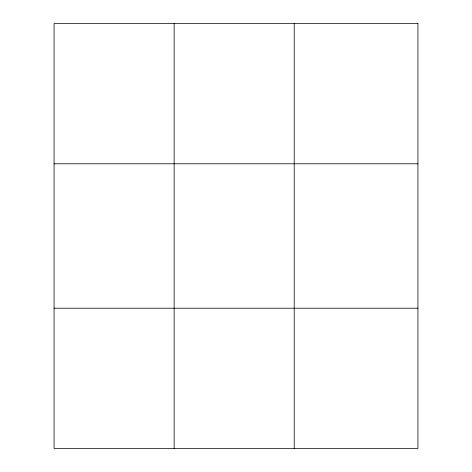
<?xml version="1.0" encoding="UTF-8"?>
<svg xmlns="http://www.w3.org/2000/svg" width="472" height="472" viewBox="0 0 472 472"><rect width="100%" height="100%" fill="white"/><g stroke="black" fill="none" stroke-linecap="round" stroke-linejoin="round"><path stroke-width="0.71" d="M174.138 23.6L174.138 448.4M294.221 23.6L294.221 448.4M54.062 163.784L417.938 163.784M54.062 308.216L417.938 308.216M417.938 23.6L417.938 448.4L54.062 448.4L54.062 23.6L417.938 23.6"/></g></svg>
